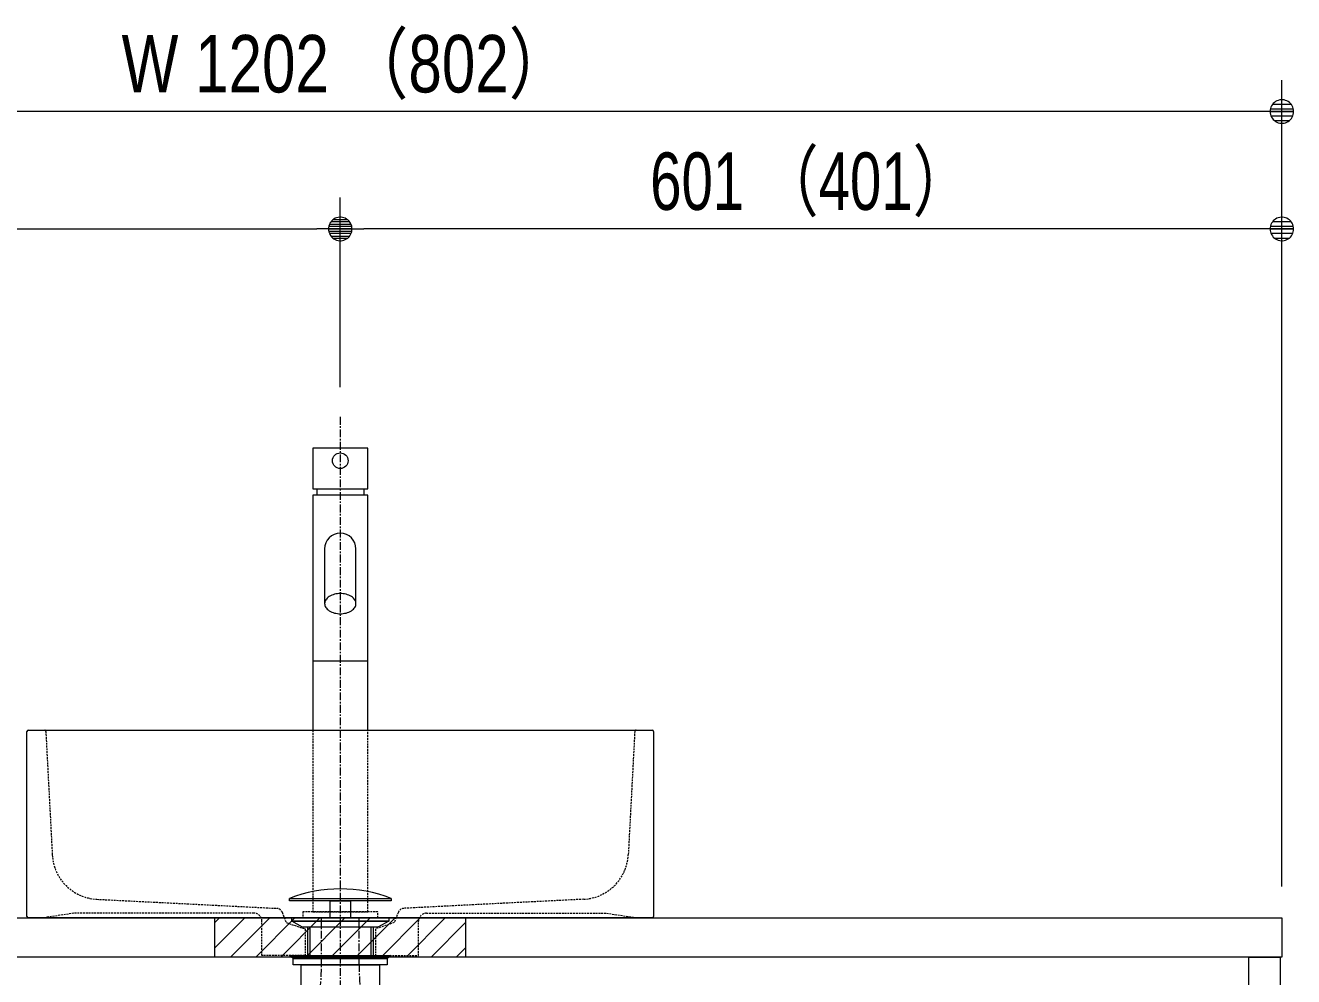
# Model space of a CAD drawing. Units: millimetres, scale not verified. Extents: x -6062 to 6062, y -3045 to 3045.
# Drawn here: x -4924 to -4114, y -1418 to -810 of the extents above; entities that cross this region are included whole.
import ezdxf
from ezdxf.enums import TextEntityAlignment as Align

# ---------------------------------------------------------------- set-up
doc = ezdxf.new("R2010")
doc.units = ezdxf.units.MM
doc.header["$LTSCALE"] = 20
doc.linetypes.add('CHAIN1', pattern=[8, 5, -1, 1, -1])
doc.linetypes.add('DASHED1', pattern=[1.8, 1.2, -0.6])
for name, color, linetype, lineweight in [('0-2_2寸法-1', 7, 'Continuous', 9), ('0-3_0', 7, 'Continuous', 9), ('0-5_5ボウル・キャビネット', 7, 'Continuous', 9), ('0-7_4給排水', 7, 'Continuous', 9)]:
    doc.layers.add(name, color=color, linetype=linetype, lineweight=lineweight)
doc.styles.add('ＭＳ Ｐゴシック', font='')
doc.styles.get('ＭＳ Ｐゴシック').set_extended_font_data('MS PGothic')

# ---------------------------------------------------------------- blocks, each defined once
blk = doc.blocks.new('_Dot')
at = {"layer": '0-3_0'}
for p, q in [((-10, 0), (-20, 0)), ((9.78, 2), (-9.78, 2)), ((7.99, 6), (-7.99, 6)), ((9.16, -3.98), (-9.16, -3.98)), ((6, -7.98), (-6, -7.98))]:
    blk.add_line(p, q, dxfattribs=at)
for points in [[(10, 0), (9.92, 1.25), (9.69, 2.49), (9.3, 3.68), (8.76, 4.82), (8.09, 5.88), (7.29, 6.85), (6.37, 7.71), (5.36, 8.44), (4.26, 9.05), (3.09, 9.51), (1.87, 9.82), (0.63, 9.98), (-0.63, 9.98), (-1.87, 9.82), (-3.09, 9.51), (-4.26, 9.05), (-5.36, 8.44), (-6.37, 7.71), (-7.29, 6.85), (-8.09, 5.88), (-8.76, 4.82), (-9.3, 3.68), (-9.69, 2.49), (-9.92, 1.25), (-10, 0), (0, 0)], [(-10, 0), (-9.92, -1.25), (-9.69, -2.49), (-9.3, -3.68), (-8.76, -4.82), (-8.09, -5.88), (-7.29, -6.85), (-6.37, -7.71), (-5.36, -8.44), (-4.26, -9.05), (-3.09, -9.51), (-1.87, -9.82), (-0.63, -9.98), (0.63, -9.98), (1.87, -9.82), (3.09, -9.51), (4.26, -9.05), (5.36, -8.44), (6.37, -7.71), (7.29, -6.85), (8.09, -5.88), (8.76, -4.82), (9.3, -3.68), (9.69, -2.49), (9.92, -1.25), (10, 0), (0, 0)]]:
    blk.add_lwpolyline(points, close=True, dxfattribs=at)
blk = doc.blocks.new('グループ-22')
at = {"layer": '0-5_5ボウル・キャビネット'}
blk.add_lwpolyline([(-70720, -27600), (-46680, -27600), (-46680, -28100), (-70720, -28100)], close=True, dxfattribs=at)
blk.add_lwpolyline([(-47100, -28600), (-47100, -28100), (-46700, -28100), (-46700, -41360), (-46740, -41400), (-47060, -41400), (-47100, -41360), (-47100, -40600)], dxfattribs=at)
blk = doc.blocks.new('グループ-24')
at = {"layer": '0-5_5ボウル・キャビネット'}
blk.add_blockref('グループ-22', (0, 0), dxfattribs=at)
blk = doc.blocks.new('グループ-27')
at = {"layer": '0-5_5ボウル・キャビネット'}
for p, q in [((-62700, -27580), (-62700, -25220)), ((-62680, -25200), (-54720, -25200)), ((-54700, -25220), (-54700, -27580)), ((-54720, -27600), (-62680, -27600))]:
    blk.add_line(p, q, dxfattribs=at)
for centre, start, end in [((-62680, -25220), 90, 180), ((-54720, -25220), 0, 90), ((-62680, -27580), 180, 270), ((-54720, -27580), 270, 0)]:
    blk.add_arc(centre, 20, start, end, dxfattribs=at)
blk = doc.blocks.new('グループ-28')
at = {"layer": '0-5_5ボウル・キャビネット', "linetype": 'DASHED1'}
for p, q in [((-62459, -25219), (-62376.5, -26793.6)), ((-54941, -25219), (-55023.5, -26793.6)), ((-61807.6, -27361.4), (-59511.7, -27477.4)), ((-55592.4, -27361.4), (-57888.3, -27477.4))]:
    blk.add_line(p, q, dxfattribs=at)
for points in [[(-59800, -27540), (-62100, -27540), (-62500, -27600)], [(-59441.2, -27528.3), (-59390, -27660), (-59150, -27740), (-59150, -28080), (-59700, -28080), (-59700, -27640)], [(-57958.8, -27528.3), (-58010, -27660), (-58250, -27740), (-58250, -28080), (-57700, -28080), (-57700, -27640)], [(-57600, -27540), (-55300, -27540), (-54900, -27600)]]:
    blk.add_lwpolyline(points, dxfattribs=at)
for centre, radius, start, end in [((-62479, -25220), 20, 3, 90), ((-54921, -25220), 20, 90, 177), ((-61777.3, -26762.2), 600, 183, 267.10801), ((-55622.7, -26762.2), 600, 272.89199, 357), ((-59515.8, -27557.3), 80, 21.25051, 87.10801), ((-57884.2, -27557.3), 80, 92.89199, 158.74949), ((-59800, -27640), 100, 0, 90), ((-57600, -27640), 100, 90, 180)]:
    blk.add_arc(centre, radius, start, end, dxfattribs=at)
blk = doc.blocks.new('グループ-29')
at = {"layer": '0-5_5ボウル・キャビネット'}
for name in ['グループ-27', 'グループ-28']:
    blk.add_blockref(name, (0, 0), dxfattribs=at)
blk = doc.blocks.new('グループ-34')
at = {"layer": '0-7_4給排水', "linetype": 'CHAIN1'}
blk.add_line((-58700, -21200), (-58700, -42300), dxfattribs=at)
at = {"layer": '0-7_4給排水'}
for p, q in [((-59120, -27720), (-59120, -28080)), ((-59090, -27720), (-59090, -28080)), ((-58310, -27720), (-58310, -28080)), ((-58280, -27720), (-58280, -28080))]:
    blk.add_line(p, q, dxfattribs=at)
for points in [[(-59350, -27350), (-58050, -27350), (-58050, -27380), (-59350, -27380)], [(-58830, -27380), (-58570, -27380), (-58570, -27600), (-58830, -27600)], [(-59320, -27600), (-58080, -27600), (-58080, -27640), (-59320, -27640)], [(-59181.3, -27720), (-59320, -27640), (-58080, -27640), (-58220.2, -27720)], [(-59300, -28120), (-59350, -28080), (-58050, -28080), (-58100, -28120)], [(-59300, -28120), (-58100, -28120), (-58100, -28200), (-59300, -28200)], [(-59200, -28200), (-58200, -28200), (-58200, -29280), (-59200, -29280)]]:
    blk.add_lwpolyline(points, close=True, dxfattribs=at)
blk.add_arc((-58700, -29050.4), 1820.4, 69.08018, 110.91982, dxfattribs=at)
blk = doc.blocks.new('グループ-36')
at = {"layer": '0-7_4給排水'}
blk.add_blockref('グループ-34', (0, 0), dxfattribs=at)
blk = doc.blocks.new('グループ-40')
at = {"layer": '0-7_4給排水'}
for p, q in [((-59000, -22120), (-59000, -22200)), ((-58400, -22120), (-58400, -22200)), ((-58350, -24320), (-59050, -24320))]:
    blk.add_line(p, q, dxfattribs=at)
blk.add_lwpolyline([(-59050, -21600), (-59050, -22120), (-58350, -22120), (-58350, -21600)], close=True, dxfattribs=at)
for points in [[(-58350, -25200), (-58350, -22200), (-59050, -22200), (-59050, -25200)], [(-58900, -22885.7), (-58900, -23585.7), (-58899.2, -23597.3), (-58896.7, -23609.1), (-58892.3, -23621.1), (-58886, -23633), (-58877.7, -23644.8), (-58867.4, -23656.1), (-58855.3, -23666.8), (-58841.4, -23676.6), (-58826.1, -23685.5), (-58809.4, -23693.3)], [(-58809.4, -23693.3), (-58791.9, -23699.9), (-58773.6, -23705.3), (-58755, -23709.3), (-58736.4, -23712.1), (-58718, -23713.8), (-58700, -23714.3), (-58682, -23713.8), (-58663.6, -23712.1), (-58645, -23709.3), (-58626.4, -23705.3), (-58608.1, -23699.9), (-58590.6, -23693.3), (-58573.9, -23685.5), (-58558.6, -23676.6), (-58544.7, -23666.8), (-58532.6, -23656.1), (-58522.3, -23644.8), (-58514, -23633), (-58507.7, -23621.1), (-58503.3, -23609.1), (-58500.8, -23597.3), (-58500, -23585.7), (-58500, -22885.7)], [(-58500, -23585.7), (-58500.8, -23574.2), (-58503.3, -23562.3), (-58507.7, -23550.3), (-58514, -23538.4), (-58522.3, -23526.7), (-58532.6, -23515.4), (-58544.7, -23504.7), (-58558.6, -23494.8), (-58573.9, -23485.9), (-58590.6, -23478.1), (-58608.1, -23471.5), (-58626.4, -23466.2), (-58645, -23462.1), (-58663.6, -23459.3), (-58682, -23457.7), (-58700, -23457.2), (-58718, -23457.7), (-58736.4, -23459.3), (-58755, -23462.1), (-58773.6, -23466.2), (-58791.9, -23471.5), (-58809.4, -23478.1), (-58826.1, -23485.9), (-58841.4, -23494.8), (-58855.3, -23504.7), (-58867.4, -23515.4), (-58877.7, -23526.7), (-58886, -23538.4), (-58892.3, -23550.3), (-58896.7, -23562.3), (-58899.2, -23574.2), (-58900, -23585.7)]]:
    blk.add_lwpolyline(points, dxfattribs=at)
at = {"layer": '0-7_4給排水', "linetype": 'DASHED1'}
blk.add_lwpolyline([(-59050, -25200), (-59050, -27520), (-58350, -27520), (-58350, -25200)], dxfattribs=at)
blk.add_lwpolyline([(-59180, -27520), (-59180, -27600), (-58220, -27600), (-58220, -27520)], close=True, dxfattribs=at)
at = {"layer": '0-7_4給排水', "linetype": 'CHAIN1'}
for points in [[(-58940, -28189.6), (-58940, -28184.6), (-58940, -27600)], [(-58460, -28189.6), (-58460, -28184.6), (-58460, -27600)]]:
    blk.add_lwpolyline(points, dxfattribs=at)
at = {"layer": '0-7_4給排水'}
blk.add_circle((-58700, -21760), 100, dxfattribs=at)
for start, end in [(90, 180), (0, 90)]:
    blk.add_arc((-58700, -22885.7), 200, start, end, dxfattribs=at)
at = {"layer": '0-7_4給排水', "linetype": 'CHAIN1'}
for centre, start, end in [((-62601.4, -28189.6), 324.92955, 0), ((-54798.6, -28189.6), 180, 215.07045)]:
    blk.add_arc(centre, 3661.4, start, end, dxfattribs=at)

msp = doc.modelspace()

# ---------------------------------------------------------------- linework, layer by layer
at = {"layer": '0-2_2寸法-1'}
for p, q in [((-4121.5, -920), (-4121.5, -845)), ((-4136.51, -865), (-5308.49, -865)), ((-4722.5, -1041), (-4722.5, -920)), ((-4722.5, -1041), (-4722.5, -920)), ((-4121.5, -1360), (-4121.5, -920)), ((-5308.49, -940), (-4737.51, -940)), ((-4136.51, -940), (-4707.49, -940))]:
    msp.add_line(p, q, dxfattribs=at)
at = {"layer": '0-5_5ボウル・キャビネット'}
for p, q in [((-4802.5, -1383), (-4799.5, -1380)), ((-4802.5, -1399), (-4783.5, -1380)), ((-4792.5, -1405), (-4767.5, -1380)), ((-4776.5, -1405), (-4751.5, -1380)), ((-4760.5, -1405), (-4735.5, -1380)), ((-4744.5, -1405), (-4719.5, -1380)), ((-4728.5, -1405), (-4703.5, -1380)), ((-4712.5, -1405), (-4687.5, -1380)), ((-4696.5, -1405), (-4671.5, -1380)), ((-4680.5, -1405), (-4655.5, -1380)), ((-4664.5, -1405), (-4642.5, -1383)), ((-4648.5, -1405), (-4642.5, -1399))]:
    msp.add_line(p, q, dxfattribs=at)
msp.add_lwpolyline([(-4802.5, -1405), (-4802.5, -1380), (-4642.5, -1380), (-4642.5, -1405)], close=True, dxfattribs=at)
at = {"layer": '0-5_5ボウル・キャビネット', "linetype": 'DASHED1'}
msp.add_lwpolyline([(-4802.5, -1405), (-4802.5, -1380), (-4642.5, -1380), (-4642.5, -1405)], dxfattribs=at)

# ---------------------------------------------------------------- block references
at = {"layer": '0-2_2寸法-1', "xscale": 0.7503418, "yscale": 0.7503418}
for p in [(-4121.5, -865), (-4722.5, -940), (-4121.5, -940)]:
    msp.add_blockref('_Dot', p, dxfattribs=at)
at = {"layer": '0-2_2寸法-1', "xscale": 0.7503418, "yscale": 0.7503418, "rotation": 180}
msp.add_blockref('_Dot', (-4722.5, -940), dxfattribs=at)
at = {"layer": '0-5_5ボウル・キャビネット', "xscale": 0.05, "yscale": 0.05}
for name in ['グループ-29', 'グループ-24']:
    msp.add_blockref(name, (-1787.5, 0), dxfattribs=at)
at = {"layer": '0-7_4給排水', "xscale": 0.05, "yscale": 0.05}
for name in ['グループ-36', 'グループ-40']:
    msp.add_blockref(name, (-1787.5, 0), dxfattribs=at)

# ---------------------------------------------------------------- texts
at = {"layer": '0-2_2寸法-1', "style": 'ＭＳ Ｐゴシック'}
for s, height, width, p in [('W 1202 （802）', 36.69, 0.8, (-4862.07, -863.81)), ('601 （401）', 36.66, 0.75, (-4524.7, -938.81))]:
    msp.add_text(s, height=height, dxfattribs=dict(at, width=width)).set_placement(p, align=Align.BOTTOM_LEFT)

doc.saveas('drawing.dxf')
